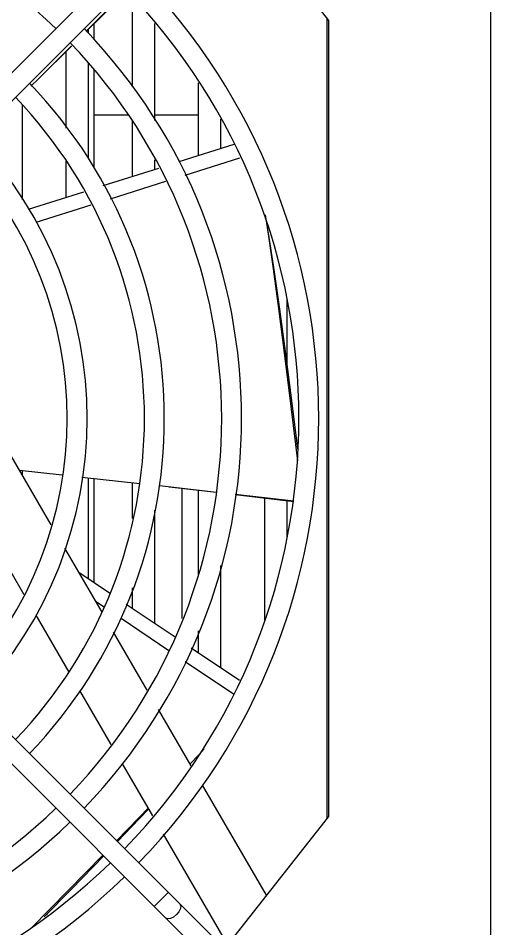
# Model space of a CAD drawing. Header units: millimetres. Extents: x 0 to 141, y -1 to 90.
# Drawn here: x 28.36 to 32.64, y 34.07 to 42.33 of the extents above; entities that cross this region are included whole.
import ezdxf

# ---------------------------------------------------------------- set-up
doc = ezdxf.new("R2010")
doc.units = ezdxf.units.MM

msp = doc.modelspace()

# ---------------------------------------------------------------- linework, layer by layer
for p, q in [((32.64, 30.2), (32.64, 47.2)), ((30.0698, 43.6071), (25.9335, 39.4708)), ((30.1971, 43.4798), (26.0607, 39.3435)), ((30.2223, 43.5136), (31.17, 42.31)), ((28.9699, 42.2116), (29.337, 42.5786)), ((28.9722, 42.2094), (29.3413, 42.5746)), ((29.39, 41.7071), (29.39, 42.5291)), ((29.59, 42.2833), (29.59, 41.4024)), ((31.1567, 35.0731), (31.1567, 42.3269)), ((31.17, 42.31), (31.17, 35.09)), ((28.99, 42.227), (28.99, 42.1928)), ((29.04, 42.2765), (29.04, 42.1373)), ((28.5392, 41.7811), (28.8372, 42.0789)), ((28.5393, 41.7811), (28.8388, 42.0774)), ((28.79, 41.3314), (28.79, 42.0291)), ((28.99, 41.9261), (28.99, 41.0608)), ((29.04, 41.8629), (29.04, 40.9692)), ((28.4704, 41.7121), (28.5392, 41.7811)), ((29.99, 41.0843), (29.99, 41.7431)), ((28.39, 41.5387), (28.39, 40.6853)), ((29.3491, 41.45), (29.04, 41.45)), ((29.39, 40.895), (29.39, 41.3954)), ((29.99, 41.45), (29.59, 41.45)), ((30.19, 41.4142), (30.19, 41.1475)), ((29.8148, 41.029), (30.3123, 41.186)), ((29.59, 41.0442), (29.59, 40.9581)), ((29.8682, 40.9062), (30.3657, 41.0631)), ((28.79, 40.7056), (28.79, 41.0318)), ((29.126, 40.8116), (29.6301, 40.9707)), ((29.191, 40.6926), (29.6952, 40.8516)), ((28.4494, 40.5981), (28.9516, 40.7566)), ((28.5169, 40.4801), (29.0165, 40.6376)), ((30.5942, 40.5472), (30.6065, 40.47)), ((30.79, 39.788), (30.79, 39.2026)), ((28.6549, 37.7339), (28.2577, 38.417)), ((28.3667, 38.2296), (28.7526, 38.1883)), ((28.39, 38.2271), (28.39, 38.1895)), ((28.9312, 38.1686), (29.4578, 38.1105)), ((28.99, 38.1621), (28.99, 37.2478)), ((29.04, 38.1566), (29.04, 37.2142)), ((29.39, 37.7922), (29.39, 38.1179)), ((29.6364, 38.0907), (30.1523, 38.0327)), ((29.7248, 38.0808), (30.1521, 38.0304)), ((26.0607, 38.0565), (30.1971, 33.9202)), ((29.84, 38.0672), (29.84, 36.8847)), ((29.99, 37.2869), (29.99, 38.0495)), ((30.3211, 38.0104), (30.8534, 37.9476)), ((30.3215, 38.0136), (30.8542, 37.9535)), ((25.9335, 37.9293), (30.0698, 33.793)), ((30.59, 36.871), (30.59, 37.9787)), ((30.79, 37.9551), (30.79, 37.612)), ((29.59, 37.8669), (29.59, 36.8444)), ((28.0837, 37.6553), (28.4054, 37.102)), ((29.115, 36.9427), (28.7776, 37.5228)), ((30.19, 37.3663), (30.19, 36.4411)), ((28.9039, 37.3057), (29.182, 37.1187)), ((29.39, 36.9789), (29.39, 37.1625)), ((29.0568, 37.0426), (29.1343, 36.9905)), ((29.3353, 37.0157), (29.7779, 36.7181)), ((28.5143, 36.9146), (28.8137, 36.3998)), ((29.2874, 36.8875), (29.7211, 36.5958)), ((29.5252, 36.2371), (29.2204, 36.7613)), ((29.99, 36.5755), (29.99, 36.7742)), ((29.9232, 36.6204), (30.361, 36.3261)), ((29.8692, 36.4962), (30.307, 36.2018)), ((28.9117, 36.2312), (29.1949, 35.7441)), ((29.9249, 35.5498), (29.6281, 36.0602)), ((30.0413, 35.7047), (29.9886, 35.6469)), ((29.9886, 35.6469), (29.9147, 35.5672)), ((29.2936, 35.5744), (29.5723, 35.095)), ((30.6075, 34.3757), (30.0276, 35.3731)), ((31.17, 35.09), (30.2291, 33.895)), ((29.6688, 34.9291), (30.2527, 33.925)), ((29.1224, 34.7403), (28.8092, 34.42)), ((28.8092, 34.42), (28.4719, 34.0779)), ((29.7159, 34.4013), (29.5887, 34.2741)), ((28.6111, 34.2), (28.6204, 34.2))]:
    msp.add_line(p, q)
for points in [[(30.6065, 40.47), (30.6242, 40.3527), (30.6666, 40.0557), (30.7151, 39.6959), (30.77, 39.2702), (30.8304, 38.783), (30.8866, 38.3146)], [(30.6073, 40.4701), (30.6287, 40.3421), (30.6768, 40.0283), (30.7249, 39.6911), (30.7824, 39.2626), (30.8395, 38.8141), (30.8869, 38.4253)], [(29.5322, 35.1641), (29.4511, 35.0794), (29.2478, 34.8695)], [(29.5364, 35.1568), (29.4534, 35.0688), (29.2553, 34.862)], [(29.1305, 34.7322), (28.8392, 34.4323), (28.5902, 34.1787)], [(29.822, 34.2953), (29.8293, 34.2783), (29.8259, 34.2541), (29.8121, 34.2266), (29.7902, 34.1998), (29.7634, 34.1779), (29.7359, 34.1641), (29.7118, 34.1607), (29.6947, 34.168)]]:
    msp.add_lwpolyline(points)
for radius, start, end in [(4.91, 46.05112, 133.94888), (5.79, 315.88954, 44.11046), (5.61, 315.91815, 44.08185), (5.09, 316.01218, 43.98782), (4.91, 316.05112, 43.94888), (4.39, 316.17563, 43.82437), (4.21, 316.22589, 43.77411), (3.69, 316.40274, 43.59726), (3.51, 316.47452, 43.52548), (4.91, 226.05112, 313.94888), (5.09, 226.01675, 313.98325), (5.61, 225.92272, 314.07728), (5.79, 225.8941, 314.1059)]:
    msp.add_arc((25.29, 38.7), radius, start, end)

doc.saveas('drawing.dxf')
